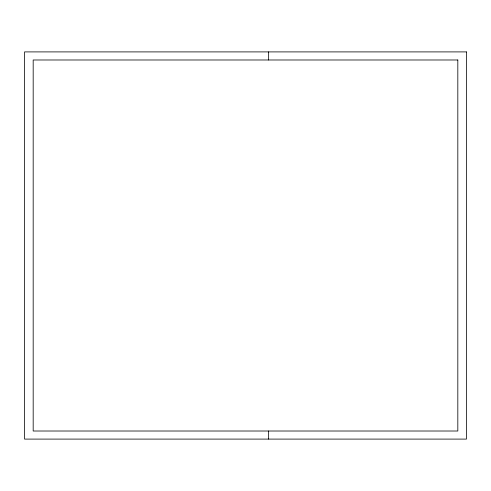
<?xml version="1.0" encoding="UTF-8"?>
<svg xmlns="http://www.w3.org/2000/svg" width="491" height="491" viewBox="0 0 491 491"><rect width="100%" height="100%" fill="white"/><g stroke="black" fill="none" stroke-linecap="round" stroke-linejoin="round"><path stroke-width="0.74" d="M268.645 51.905L268.645 59.988M268.645 431.012L268.645 439.095M466.45 51.905L24.55 51.905L24.55 439.095L466.45 439.095L466.45 51.905M457.821 59.988L33.179 59.988L33.179 431.012L457.821 431.012L457.821 59.988"/></g></svg>
